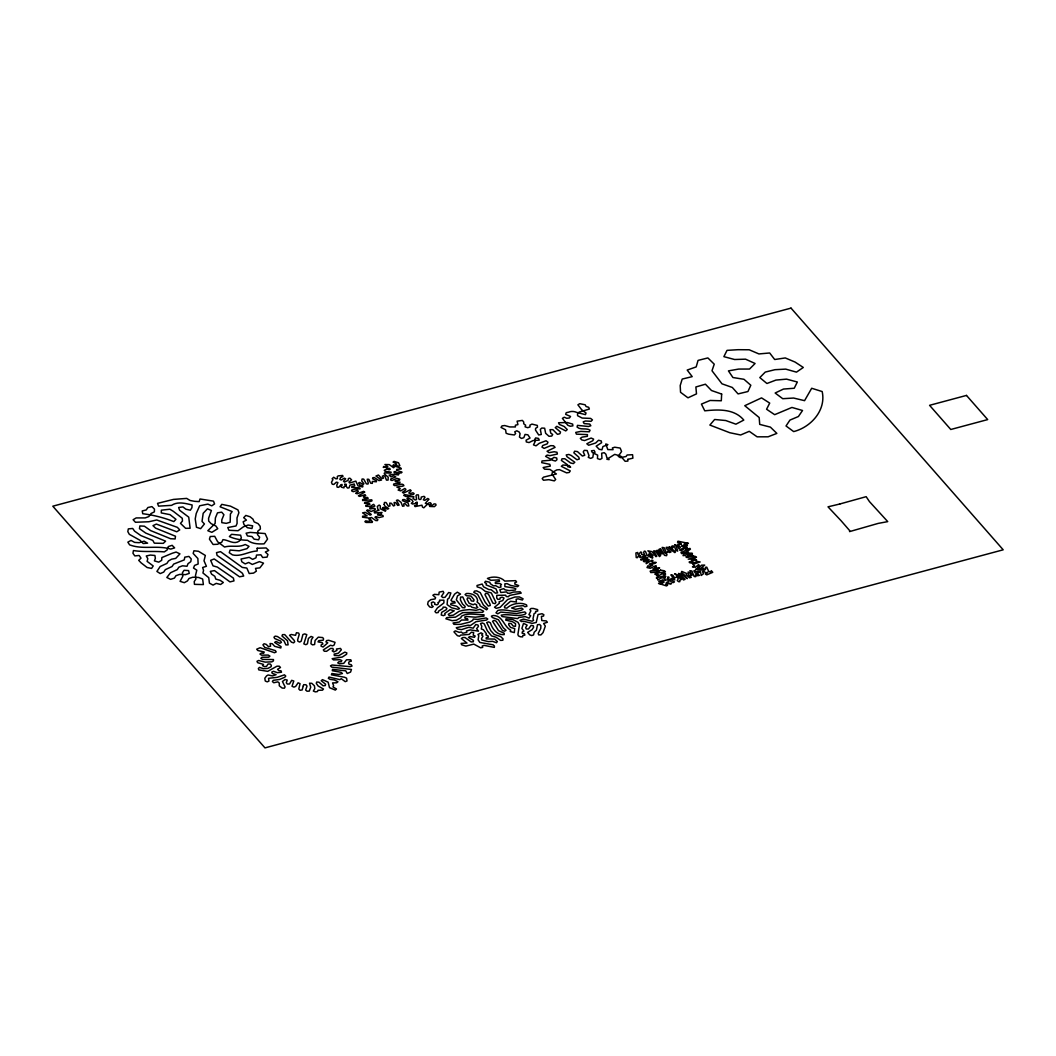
<?xml version="1.0" encoding="UTF-8"?>
<svg xmlns="http://www.w3.org/2000/svg" width="1056" height="1056" viewBox="0 0 1056 1056"><rect width="100%" height="100%" fill="white"/><g stroke="black" fill="none" stroke-linecap="round" stroke-linejoin="round"><path stroke-width="1.5" d="M839.837 504.002L827.996 506.827L841.157 520.819L849.697 530.653L849.565 531.604L878.222 523.393L887.74 521.624L869.458 501.6L866.158 496.676L839.546 504.068M438.266 602.501L438.253 603.887L436.867 604.864L434.663 604.362L434.861 603.002L433.224 601.907L431.442 602.62L431.719 605.378L433.237 606.514L431.825 607.477L429.647 606.91L427.614 604.322L428.208 601.63L430.901 599.636L435.112 598.937L435.587 597.63L432.854 595.241L434.399 594.356L438.834 594.713L439.164 592.112L443.111 591.32L443.837 592.693L441.434 596.363L442.886 597.551L445.038 597.287L448.642 592.535L450.872 592.957L449.024 598.171L447.586 599.122L447.084 604.586L451.598 607.781L457.789 609.312L459.571 608.599L456.72 606.25L450.674 604.718L451.057 603.385L455.149 602.936L454.582 601.55L452.324 601.498L450.965 600.283L454.595 594.119L457.327 592.178L460.548 594.079L457.499 595.861L456.324 599.848L462.462 607.622L464.732 607.781L465.142 606.448L462.502 603.992L460.416 599.874L460.548 597.128L462.739 596.944L465.92 603.728L468.468 606.21L470.633 605.986L471.834 607.253L476.15 608.243L477.814 607.451L476.533 606.21L476.652 604.837L474.804 603.874L473.246 604.758L469.168 603.293L467.042 599.188L467.61 597.894L469.867 598.211L471.385 600.93L473.642 601.207L474.078 599.887L471.016 596.046L466.501 595.756L465.076 594.568L466.356 593.525C471.306 593.089 476.929 595.03 477.642 600.692L477.074 601.986L479.873 604.362L479.952 605.748L486.605 609.787L487.582 608.626L483.424 605.048L477.536 594.224L473.788 592.363L474.487 591.109L476.639 590.858L480.282 592.64L485.179 602.184L488.294 606.052L490.248 605.51L490.063 604.124L484.955 594.634L485.628 593.38L487.898 593.683L488.875 595.003L492.862 603.134L495.053 603.662L495.937 602.461L491.33 592.957L485.1 591.254L481.153 588.139L477.167 586.872L477.008 585.486L482.183 584.034L483.516 586.793L488.862 589.591L491.132 589.697L495.462 593.182L497.574 592.838L496.003 588.839L486.116 584.905L486.38 583.559L484.678 582.503L485.47 581.275L489.865 582.278L490.288 583.664L493.482 585.869L495.66 585.671L499.105 587.572L501.046 587.004L500.412 585.631L501.481 584.496L499.726 583.48L495.383 583.466L495.343 582.08L499.488 581.275L499.198 579.889L490.855 580.285L487.436 578.437C492.69 576.167 500.57 576.589 504.781 581.09L515.645 580.655L516.595 581.988L514.84 582.727L514.84 584.1L518.734 585.631L517.493 586.7L510.787 585.473L507.052 583.638L504.874 583.849L504.874 586.608L513.691 587.968L515.777 588.68L515.381 590L509.137 590.634L505.032 589.842L503.659 588.641L499.818 589.789L500.834 592.495L506.642 591.875L507.566 593.208L509.837 593.274L513.572 592.046L520.172 591.809L521.228 593.116L509.362 595.478L508.556 596.693L506.286 596.561L505.613 595.188L496.769 595.333L496.769 598.092L497.812 599.399L499.963 599.122L500.174 597.775L502.102 597.181L504.042 598.066L502.735 600.56L499.039 601.854L499.382 603.253L494.512 607.253L496.201 608.309L500.148 607.332L507.593 599.557L514.998 597.01L519.42 596.93L523.076 598.805L522.324 600.046L518.153 598.818L516.12 599.267L516.424 601.999L510.576 601.286L504.53 606.421L504.57 607.807L506.827 608.177C511.672 603.478 520.714 601.867 526.548 604.903L526.904 606.289L524.885 606.764L523.261 605.669L516.727 606.236L511.606 607.966L515.46 609.325L521.624 608.058L523.116 609.22C515.381 614.315 506.048 608.111 497.812 610.46L495.99 612.823L497.732 613.84L500.755 612.097L516.582 613.51L524.858 611.899L526.007 613.193L524.924 614.315C517.123 617.206 508.886 613.417 501.191 615.186L502.049 616.546L517.717 618.605L518.8 617.483L525.215 616.612L529.069 618.156L530.653 615.701L528.937 614.658L530.864 610.87L529.874 609.536L531.062 608.467L533.32 608.454L537.61 609.629L537.715 611.028L535.63 611.398L535.696 612.784L534.085 613.628L532.976 618.922L533.584 620.308L532.105 621.232L523.472 619.093L519.988 620.374L521.374 621.575L523.472 621.218L532.171 623.37L536.237 622.472L538.032 614.526L542.071 613.721L543.853 614.724L543.523 616.057L541.424 616.4L541.781 620.545L546.308 620.941L547.364 622.248L543.616 623.489L545.332 626.116L543.035 632.65L540.923 634.92L538.666 634.854L538.19 633.468L540.751 628.439L540.896 625.693L539.603 624.452L537.478 624.756L536.435 630.128L534.151 632.306L533.584 634.907L531.722 635.554L529.663 634.814L527.644 632.372L532.066 629.68L533.636 627.224L533.333 625.825L531.089 625.39L528.515 628.993L526.258 628.993L525.637 627.607L527.129 625.139L523.525 623.37L521.875 628.478L523.934 631.105L522.258 631.897L522.179 633.27L524.41 633.706L524.872 635.092L522.826 635.527L522.588 636.887L520.318 636.755L518.404 635.857L517.902 634.471L519.407 625.073L518.074 622.354L512.807 619.555L506.022 618.816L505.771 620.176L512.186 621.562L515.539 623.608L515.486 626.314L513.216 626.076L511.13 623.502L508.86 623.396L508.688 624.756L510.523 627.409L514.734 628.558L514.312 632.623L510.22 631.488L510.721 630.181C503.686 626.525 502.933 615.516 493.258 615.516L491.396 616.163L492.32 617.496L498.472 619.766L503.316 627.871L506.048 630.3L504.53 631.198L502.445 630.485L496.109 621.218L494.116 620.387L492.545 621.258L498.498 630.63L504.161 633.23L504.214 634.616C496.967 635.25 492.32 629.033 490.42 622.829L488.558 621.878L486.71 622.525L490.802 630.722L494.287 634.511L500.584 636.557L503.065 638.88L502.841 640.24L500.65 640.411L495.884 637.124L491.594 635.95L487.318 630.749L484.268 623.885L482.381 622.961L480.493 623.568L481.813 626.3L481.312 628.98L483.371 629.732L486.354 633.64L485.945 634.96L487.964 635.765L488.413 637.151L486.341 637.547L486.143 638.906L494.736 639.091L497.35 641.56L496.439 642.748L492.637 641.335L488.268 641.599L481.8 639.989L481.51 638.59L482.962 636.2L481.668 634.946L482.79 633.838L481.021 632.821L477.972 634.458L478.764 635.818L478.13 639.857L479.846 642.444L493.073 644.794L494.406 646.021L494.34 647.394L484.084 645.374L482.222 646.008L482.698 647.394L480.638 647.803L473.827 644.107L465.868 646.087L461.67 644.78L461.116 643.394L467.003 643.078L461.34 638.497L462.805 637.56L465.049 637.534L471.148 641.929L473.339 641.758L473.431 640.385L468.455 637.388L469.999 636.504L474.434 637.296L475.2 636.055L473.233 635.197L473.656 632.557L471.412 632.214L469.128 634.418L460.64 635.131L459.571 636.253L457.406 635.659L453.948 631.858L455.321 630.868L459.202 632.359L461.327 632.042L462.713 633.257L466.818 632.399L466.422 631.013L470.29 629.891L478.5 631.184L476.599 628.676L478.447 626.393L477.998 624.994L475.768 624.558L473.18 628.162L468.772 627.264L461.485 629.64L457.433 628.98L456.232 627.713L468.191 625.178L470.448 625.522L475.979 621.694L486.526 620.044L487.793 619.001L486.103 617.945L477.761 619.384L473.233 619.04L472.771 620.347L469.63 622.09L460.561 624.373L453.935 624.347L453.05 623L459.241 622.024L461.578 620.004L467.966 620.083L467.438 618.697L465.168 618.42L464.746 617.034L466.686 616.48L475.306 617.206L483.912 616.163L484.044 614.79C476.546 614.948 468.046 612.282 461.287 616.308L460.984 617.641L456.416 620.215L452.14 620.677L445.856 618.79L446.754 617.602L455.44 617.166L462.766 612.586L482.618 612.348L483.608 611.186L479.873 609.312L476.032 610.315L469.418 609.589L462.95 610.276L459.07 611.345L453.367 615.16L449.222 615.674L448.272 614.341L454.212 610.804L450.054 609.655L444.748 613.51L445.144 614.896L443.388 615.635L441.236 615.014L441.698 612.308L446.292 609.695L446.873 608.401L445.421 607.226L443.15 607.134L442.794 608.48L438.53 611.173L438.227 612.52L436.115 612.85L434.953 611.569L437.369 607.979L443.89 602.936L443.903 600.191L439.507 600.164L439.705 601.564L438.266 602.501M660.554 570.148L658.178 572.075L650.813 572.563L650.153 571.19L650.998 570.808L658.508 570.517L653.479 570.068L652.846 568.907L658.456 568.867L659.63 567.917L655.367 567.93L654.548 567.389L656.304 566.795L656.014 565.62L650.272 568.286L647.024 567.56L647.909 565.765L649.651 566.755L652.806 565.066L649.242 564.736L649.915 563.561L654.298 563.587L656.225 562.452L652.318 562.228L651.856 561.554L652.964 560.512L651.935 560.142L646.246 563.706L646.127 562.426L649.255 559.812L647.632 559.324L644.318 561.818L643.408 561.317L644.345 560.142A8.765 5.28 7.3 0 1 646.259 558.598L647.843 557.766L646.021 557.37L642.668 559.812L640.675 559.865L645.784 555.918L645.15 555.284L640.385 557.687L639.21 556.802L640.451 555.746L638.708 555.311L637.362 557.674L636.227 557.555L635.897 552.961L637.732 552.46L637.89 554.255L638.986 554.136L640.609 552.011L641.665 552.341L641.48 554.321L642.51 554.69L644.49 554.242L643.632 552.407L644.318 551.14L645.427 551.364L647.156 555.377L652.384 558.136L652.859 557.555L649.994 556.222L648.569 554.242L649.519 553.938L652.542 556.09L653.083 555.522L647.882 550.81L651.961 551.628L655.948 556.657L656.792 556.274L653.545 550.928L655.248 550.876L659.459 556.565L660.62 555.601L656.74 550.427L658.442 550.387L660.396 553.78L662.178 553.951L659.063 549.318L660.541 548.658L664.541 555.364L666.587 555.694L666.956 554.374L664.712 552.684L662.165 547.417L664.198 547.734L666.323 552.46L667.458 552.526L667.709 551.179L669.623 552.539L671.062 551.932L666.481 548.711L666.178 547.351L667.286 547.285L674.85 552.592L675.431 552.05L674.256 550.77L668.976 546.863L672.566 547.945L673.16 547.404L671.708 546.229L673.279 545.912L674.731 547.087L675.906 550.4L677.675 551.1L676.342 546.388L674.692 544.645L677.516 545.688L679.048 548.896L680.394 547.298L677.78 544.144L681.41 544.434L680.75 543.14L677.543 542.243L678.018 541.2L688.42 543.352L684.552 543.418L684.314 544.078L687.469 544.962L687.166 545.609L683.892 545.068L681.582 546.137L686.743 546.718L687.245 547.879L683.866 547.391L679.774 550.202L681.305 550.783L684.512 548.42L686.242 549.252L689.951 548.434L690.426 549.107L689.185 550.11L685.859 550.295L680.935 552.684L681.978 553.74L687.852 551.245L688.261 551.918L684.671 553.318L683.034 555.654L685.7 555.35L686.07 554.017A19.694 11.854 7.3 0 1 688.802 553.001L692.432 553.41L687.535 554.677L687.878 555.364L692.036 554.704L693.026 555.694L686.651 556.42L685.925 556.895L686.664 557.476L694.769 556.208L696.485 557.172L688.195 559.139L695.336 559.02L696.63 560.142L691.337 560.327L693.383 562.175L690.136 561.752L689.146 562.003L689.555 562.676L692.868 563.376L696.96 561.449L700.154 561.95L692.815 564.419L694.65 565.844L692.446 566.874L695.455 567.244L698.478 564.683L699.257 565.25L697.712 567.679L698.834 567.904L701.554 565.171L704.695 565.105L701.078 567.983L703.982 568.273L703.864 568.946L696.485 568.537L695.653 569.448L704.286 570.253L705.566 569.29L705.659 567.23L706.768 567.164L708.589 571.164L710.332 572.141L711.308 570.649L712.747 572.326L706.768 574.873L705.355 574.081L707.863 572.286L705.487 572.84L704.642 571.771L702.478 571.626L703.547 573.672L701.224 575.48L700.432 571.428L697.475 571.402L699.336 572.22L698.333 573.078L694.637 570.53L693.845 570.953L695.218 572.946L699.468 575.388L697.686 575.758L696.208 574.688L695.323 575.045L696.049 576.418L695.112 576.734L694.082 576.378L691.878 570.979L689.819 570.702L692.063 575.296L690.558 575.665L689.832 572.92L688.129 571.969L688.354 575.216L691.258 577.368L689.436 577.843L686.123 574.794L686.704 573.514L681.754 571.402L681.239 572.708L683.8 574.279L687.284 578.662L681.45 574.24L678.506 573.448L685.12 579.348L683.522 579.942L679.087 575.612L674.639 573.659L681.252 579.48L679.76 580.404L679.84 581.658L678.731 581.711L677.279 580.615L678.203 578.86L677.464 577.513L676.698 576.946L674.705 577.975L672.738 575.071L670.85 574.873L674.824 579.929L671.431 578.411L670.494 579.229L674.48 581.935L672.962 582.701L671.154 581.75L668.765 579.242L668.976 577.21L667.92 576.866L667.128 579.401L668.923 581.302L666.283 582.635L671.339 583.744L666.112 583.744L665.663 584.351L667.59 585.156L666.547 585.948L658.522 583.387L662.442 583.73L662.746 583.097L658.825 581.447L660.304 580.589L664.105 582.173L662.072 579.902L665.966 580.338L664.33 578.53L665.24 577.566L661.043 578.015L657.848 580.048L657.373 578.279L656.304 577.975L662.482 576.246L665.834 576.391L663.34 574.556L665.504 574.345L665.438 573.659L662.257 573.606L658.033 576.22L656.357 575.546L658.284 574.979L657.98 574.292L654.812 574.16L655.948 573.197L665.438 571.903L664.435 570.794L660.554 570.148M384.173 504.438L385.057 506.326L388.727 508.504L387.631 509.137L383.42 507.355L382.417 508.042L385.849 510.352L385.361 511.249L380.266 508.715L380.305 505.864L379.157 505.072L377.322 506.405L377.916 509.375L379.064 510.167L374.18 511.962L374.616 512.952L382.008 512.464L380.094 515.262L377.48 514.958L378.035 514.074L379.632 514.378L383.011 515.552L383.183 516.556L378.985 517.598L376.068 516.608L374.959 517.242L377.85 519.658L377.428 520.568L375.817 520.582L371.474 517.506L370.115 517.942L369.032 518.932L369.428 519.935L372.451 521.466L372.2 522.416L366.036 522.456L364.888 521.664L365.614 520.832L368.782 521.44L370.999 519.829L368.795 518.034L362.538 517.189L362.63 516.212L367.132 515.896L362.578 512.86L365.191 512.332L370.22 515.17L371.303 514.51L366.63 510.563L367.58 509.837L371.21 511.487L374.84 509.942L375.461 509.084L374.286 508.306L369.97 508.966L369.666 507.976L374.867 506.088L373.692 504.359L372.464 504.913A5.702 3.432 7.3 0 1 368.848 506.458L365.825 506.299L365.785 505.309L369.996 504.28L369.098 503.395L364.478 503.276L364.822 502.339L370.801 501.362L372.016 500.808L371.738 499.818L362.657 500.531L362.604 499.541L368.227 498.274L367.316 497.389L364.241 497.772L363.436 496.848L365.706 495.62L365.072 494.67L359.819 496.412L358.433 495.779L364.782 492.109L363.568 491.357L357.179 493.772L355.674 493.297L358.38 491.238L357.364 490.38L353.377 491.66L351.886 491.159L351.635 490.156L354.275 489.232L360.162 488.783L359.396 487.859L351.754 487.436L351.912 486.46L354.75 485.879L354.196 483.978L350.011 485.087L349.021 487.846L347.49 488.057L344.612 484.163L346.262 484.334L346.17 485.338L343.886 486.882L344.005 487.872L341.312 487.172L340.718 484.942L341.999 484.44L342.052 485.43L340.098 485.707L338.765 487.331L337.141 487.172L336.772 485.219L337.907 482.539L336.336 482.17L333.854 484.453L332.244 484.229L331.452 482.288L332.93 479.648L332.125 478.738L333.696 477.259L335.927 478.817L337.458 478.606L337.234 476.639L338.158 475.9L342.632 475.464L342.989 476.454L340.6 477.563L339.834 479.384L341.22 480.018L344.362 478.157L345.695 478.817L343.477 481.206L344.494 482.064L348.005 480.44L348.44 478.526L349.879 478.17L351.595 479.82L348.955 482.064L349.602 483.014L355.832 481.114L358.01 485.905L362.644 486.974L362.921 486.024L359.977 484.955L358.499 483.08L359.608 482.447L363.106 484.493L363.924 483.714L361.733 480.916L362.102 478.988L363.726 479.134L366.366 483.872L367.99 484.044L368.267 483.094L367.211 479.226L368.834 479.305L370.709 483.239L372.332 483.371L372.293 481.444L376.385 481.774L376.411 480.797L372.583 478.711L372.781 477.748L374.312 477.55L378.998 480.599L381.506 480.058L375.949 476.032L378.391 475.028L379.368 475.886A9.438 5.676 7.3 0 0 382.166 478.5L383.552 478.117L382.312 476.203L383.566 475.675L384.978 476.282L386.456 480.124L388.054 480.097L388.225 477.167L384.226 473.84L384.49 472.89L390.839 473.114L391.195 472.177L385.031 471.253L384.265 470.316L388.054 468.402L389.651 468.362L390.232 469.326L389.004 469.867L385.268 466.91L383.671 466.488L383.262 467.438L387.842 466.673L384.912 464.521L389.308 464.614L393.611 467.755L396.713 464.02L393.056 462.106L394.007 461.38L398.508 462.752L399.868 465.683L398.574 466.171L393.518 464.772L392.872 465.63L400.739 467.98L401.333 468.943L396.766 469.339L396.541 470.303L402.072 472.19L401.214 472.956L394.548 472.903L393.914 471.953L395.234 471.491L398.851 474.052L398.35 474.949L393.518 474.329L389.096 475.108L390.958 476.824L393.492 475.82L395.762 476.916L390.746 478.975L390.588 479.939L392.04 480.506L396.95 478.394L399.775 479.213L399.511 480.163L395.102 480.784L395.551 481.774L400.013 482.13L399.815 483.094L393.822 483.938L393.545 484.889L394.772 485.628L401.914 484.163L403.392 484.691L403.88 485.681L402.6 486.182L396.818 487.027L400.29 488.77L398.138 490.076L400.673 490.895L404.818 488.466L405.874 489.311L405.372 490.208L402.442 492.334L403.537 493.139L410.216 489.773L411.167 490.657L408.804 492.994L410.216 493.601L412.936 492.769L414.097 493.548L413.516 494.419L409.174 495.37L404.554 494.617L403.696 495.383L406.204 496.597L413.926 496.716L413.015 498.432L415.259 500.029L416.552 499.541L415.998 495.607L416.803 494.815L418.427 494.934L418.651 498.868L419.918 499.594L421.093 499L421.265 497.059L424.09 496.346L425 497.244L423.324 499.818L424.802 500.333L427.799 498.472L428.974 499.25L425.317 503.329L430.624 505.138L432.234 505.388L434.056 503.897L435.679 504.055L436.062 505.045L434.452 506.629L429.713 506.444L429.422 505.454L431.191 503.646L430.373 502.735L428.815 502.907L423.799 507.804L422.479 507.118L421.951 505.19L415.14 506.59L414.493 505.626L417.292 504.874L415.892 502.709L416.975 502.049L417.318 503.039L412.566 504.042L411.325 503.303L413.107 501.811L411.932 499.884L407.92 497.996L406.956 498.709L409.847 501.164L408.368 501.455L404.276 499.528L402.706 499.646L402.455 500.597L408.091 502.999L408.857 505.916L407.26 505.982L404.87 503.408L403.709 504.002L404.092 505.982L402.587 506.233L401.069 502.352L397.822 499.95L396.462 500.372L399.128 505.058L397.703 505.415L395.723 502.63L394.112 502.498L394.706 505.428L393.452 505.943L391.38 503.29L389.756 503.092L389.954 505.982L388.489 506.273L386.047 502.511L384.437 502.498L384.173 504.438M627.871 459.347L627.871 461.076L625.126 461.3L620.717 456.126L614.737 454.37L606.896 459.281L609.114 459.598L606.857 457.697L605.906 454.225L604.243 452.694L601.669 453.209L601.946 458.383L600.032 459.492L597.458 458.568L597.643 455.149L592.363 452.536L591.413 450.793L594.145 450.463L595.03 452.206L593.366 454.04L592.812 457.42L590.687 458.396L588.245 457.314L589.024 455.717L587.149 450.542L584.311 450.344L583.229 451.849L584.76 455.281L582.397 456.047L577.434 451.572L574.609 451.216L573.844 452.813L578.82 457.235L579.308 458.977L576.972 459.769L571.309 455.519L568.854 454.463L566.24 454.925L566.914 456.654L574.807 462.238L573.329 463.597L570.57 462.977L564.828 458.753L562.016 458.792L561.383 460.416L567.125 464.521L567.798 466.752L570.61 467.201L569.237 465.577L562.927 465.023L561.317 466.303L570.266 470.91L569.237 472.441L566.597 472.864L559.508 469.643L556.776 469.894L552.394 472.388L551.984 474.065L555.68 479.477L554.347 480.889L548.856 479.662L543.457 480.256L542.216 478.606L543.497 477.167L556.393 473.959L549.965 469.445L544.553 469.154L543.127 467.544L550.308 466.079L549.806 464.336L541.728 462.66L542.018 460.97L550.163 460.271L553.938 457.38L556.71 457.987L556.974 459.73L555.416 461.036L552.71 460.284L545.596 456.364L547.166 455.057L549.925 455.69L557.37 454.014L557 452.272L554.215 451.744L549.014 452.654L547.048 451.242L555.073 447.361L553.542 445.777L550.717 445.645L544.144 448.391L541.966 447.11L542.731 445.513L547.272 443.81L547.958 442.2L546.044 440.761L539.26 443.309L536.026 445.843L533.478 444.88L535.088 441.698L534.692 439.481L535.656 437.936L538.468 438.398L539.273 440.114L533.082 440.563L529.069 442.556L526.31 441.936L526.099 440.207L530.046 438.042L527.894 434.808L525.056 434.425L523.829 437.686L521.44 438.438L519.46 437.039L520.067 433.673L519.116 431.97L516.793 430.782L514.747 431.812L515.605 433.528L514.351 434.966L508.702 434.188L506.114 433.264L505.6 429.818L501.019 427.416L502.022 425.885L504.715 425.542L509.771 426.954L515.394 426.941L515.381 425.212L517.915 424.644L517.123 421.159L522.403 420.407L523.736 422.044L523.684 423.76L525.624 425.185L525.096 426.835L527.736 427.693L530.046 426.888L529.927 425.146L531.947 424.103L537.332 425.423L537.491 427.165L535.63 428.314L535.471 430.016L538.705 434.966L541.306 434.491L540.316 429.37L541.82 428.036L544.658 428.221L545.635 433.277L549.001 436.286L551.747 436.075L552.684 434.518L550.757 433.092L550.018 429.673L552.829 429.647L557.476 434.346L559.957 433.699L560.512 432.049L555.258 427.627L556.842 426.334L565.765 430.927L567.257 429.581L564.221 426.505L559.39 424.459L558.532 422.743L567.296 422.532L572.642 424.103L572.893 425.845L570.253 426.254L567.758 425.238L562.399 418.348L564.3 417.212L566.729 418.295L569.435 417.978L570.557 416.473L565.66 414.348L566.201 412.698L568.748 412.144A6.508 3.92 7.3 0 1 576.695 412.421L585.446 414.638L586.027 413.002L581.698 409.728L577.896 404.818L579.77 403.682L585.156 404.791L586.067 406.507L588.733 407.312L589.354 409.042L579.124 412.117L577.526 413.965L577.579 415.694L582.199 418.057L590.608 418.414L592.442 419.879L591.109 421.291L585.46 421.001L583.216 421.872L584.113 423.575L589.763 424.076L590.832 425.766L588.43 426.492L577.474 425.383L577.091 427.073C580.681 430.412 586.146 427.588 590.053 430.188L589.288 431.798L580.84 431.389L575.718 432.419L576.418 434.148L587.453 434.623L587.374 436.339L582.08 437.131L580.325 438.346L581.803 439.93L584.562 440.55L591.202 438.055L593.617 439.151L592.772 440.735L586.819 443.784L588.641 445.249L595.69 442.979L598.554 440.246L601.26 440.972L601.59 442.715L596.165 446.173L599.161 449.288L601.96 449.803L602.936 446.543L607.886 444.655L605.814 443.982L607.807 449.592L613.087 449.684L612.361 447.955L614.737 447.216L620.176 448.074L621.575 451.506L618.235 456.337L620.374 457.644L626.063 456.496L627.145 454.991L632.57 454.714L632.9 458.159L627.871 459.347M257.189 548.249L257.176 551.008C248.82 551.245 241.124 556.987 232.505 554.888L229.271 552.697L230.102 550.057L239.171 550.81L246.985 548.645L249.018 546.348L245.243 544.5C238.524 547.853 231.304 545.002 224.545 547.034L217.655 541.781L214.711 536.316L210.263 536.514L209.431 539.154L213.088 544.487L217.523 544.276L221.76 542.19L222.974 539.629C228.545 539.986 233.772 544.909 239.276 541.121L241.362 537.992L240.623 535.207L231.581 534.323L229.39 536.567C234.947 539.128 241.362 540.17 247.5 540.276C252.067 543.906 258.509 544.157 264.119 543.84L267.564 539.062L265.122 533.557L250.246 532.396L246.101 533.188L247.434 535.933L251.962 536.54L254.1 539.154L258.614 539.814L259.67 537.214L257.519 534.613L257.836 531.102L260.383 529.03L260.159 526.258L258.06 523.631L254.166 521.888L252.952 519.13L250.074 516.767L245.837 515.434L243.698 517.691L246.431 520.12L243.17 521.77L243.989 524.555L247.408 527.71L251.962 528.528L252.648 525.809L248.068 525.056L243.421 526.812L238.036 530.732L228.967 530.284L227.779 527.525L236.003 525.98L237.098 523.38L237.006 517.902L238.907 512.675L237.956 509.89L230.498 506.167L221.786 504.359L220.084 506.774L232.148 511.579L230.406 513.995L230.168 522.218L226.301 523.354L221.8 522.654L221.8 519.895L223.912 514.734L221.694 512.147L217.483 512.833L215.371 517.994L215.12 523.499L207.821 530.732L211.847 532.33L217.747 528.686L215.886 526.02L211.081 523.631L208.705 521.083L208.573 518.311L211.398 510.484L207.438 508.82L203.188 513.295L202.039 521.413L204.428 523.961L200.64 528.647L196.456 527.248L195.228 518.918L196.218 513.52L199.663 505.798L207.874 504.108L211.754 505.85L214.566 503.91L213.497 501.138L200.033 498.986L199.135 501.626L194.594 501.323L190.12 500.491L186.674 498.406L173.488 499.409L157.542 503.356L158.558 506.128L171.574 505.362C177.764 501.178 185.447 503.422 192.113 504.979L191.915 507.725L190.357 510.193L185.922 509.216L182.912 506.906L178.636 507.487L179.612 510.259L188.734 517.15L190.12 528.251L185.632 528.33L180.484 523.367L182.464 521.044L182.266 518.272L173.303 511.302L169.858 509.23L161.357 510.167L161.278 512.926L170.003 514.655L175.943 519.314L173.818 521.585C163.667 517.612 153.41 515.051 142.732 513.731L142.23 510.946L146.23 509.956L147.88 507.527L151.945 506.616L154.466 509.111L154.374 511.87L151.074 513.493L148.843 516.582L145.174 517.915L136.198 517.928L133.122 519.71L135.458 522.271L148.751 521.756L156.75 519.974L177.395 527.366L179.744 529.914L176.774 531.775L156.367 524.08L152.975 525.637L155.536 528.119L175.481 536.237L175.111 538.956L170.57 538.718L150.638 530.6L144.382 526.192L139.854 525.941L139.471 528.66L145.728 533.069L165.62 541.16L163.31 543.352L154.334 543.167L152.816 540.434L140.818 535.55L134.548 531.128L132.686 528.449L128.33 528.898L127.816 531.59L129.32 534.323L140.026 540.302L143.194 543.523L147.589 543.167L144.052 541.147L139.181 542.692L134.64 542.401L131.023 540.434L127.855 542.15L129.598 544.843C142.718 549.925 157.238 544.988 170.742 549.08L174.649 547.892L172.128 545.332L168.287 546.572L167.138 549.965L164.314 551.892C153.952 550.902 143.682 552.248 133.452 550.546L132.95 553.252L134.798 555.918L139.154 555.469L140.989 558.149L138.719 560.353L141.148 562.888L147.127 567.521L151.589 568.405L153.212 565.963L147.114 561.37L147.8 558.703L146.282 555.971L150.348 555.06L154.889 555.482L155.364 558.268L154.414 560.894L158.704 562.148L161.687 560.314L161.872 557.568L172.286 553.238L176.114 552.05L179.942 553.859L175.718 558.4L171.574 559.192L168.498 560.974L166.874 563.429L160.156 566.531L156.908 571.428L160.235 573.58L163.72 572.088L165.343 569.646L172.049 566.531L173.686 564.089L184.285 559.878L184.76 557.172L188.918 556.406L191.242 558.954L190.78 561.673L188.047 563.653L187.018 566.254L182.477 565.805L178.86 567.191L177.236 569.633L170.518 572.748L166.835 577.487L170.597 579.348L174.385 578.12L175.982 575.665L179.705 574.398L185.513 574.649L189.248 573.382L188.588 570.596L184.048 570.293L182.424 572.748L182.794 576.299L180.074 581.341L184.312 582.688L187.427 580.932L189.024 578.477L192.76 577.223L198.568 577.46L202.646 579.018L203.372 584.575L194.449 584.351L194.225 581.566L195.862 579.124L195.479 575.56L196.786 570.2L193.512 568.022L194.568 565.422L198.145 564.01L197.868 558.518L193.156 553.423L193.948 550.77L198.488 551.285L205.326 555.443L204.019 560.802L206.408 566.293L202.62 567.508L203.557 570.28L202.937 572.972L208.732 577.658L209.431 583.163L213.074 585.116L216.216 583.374L220.598 584.47L223.344 582.49L220.11 580.298L215.78 579.097L214.83 576.325L211.583 574.121L210.302 571.375L214.46 570.596L229.97 581.896L233.97 580.906L233.429 578.12L217.338 567.072L213.022 565.858L210.646 560.366L214.21 558.941L239.54 576.8L243.698 576.022L242.418 573.276L239.435 570.94L217.087 555.416L216.493 552.631L220.506 551.654L242.326 567.428L246.84 568.062L249.203 573.527L253.559 573.104L256.344 571.151L255.526 568.366L259.842 567.877L263.512 563.152L259.406 561.634L252.292 564.458L248.728 562.452L245.203 563.904L241.824 561.792L241.072 559.007L249.176 557.317L252.648 559.376L255.988 557.779L256.502 555.073L260.924 554.809L262.654 557.502L267.036 557.132L267.947 554.492L265.346 552.011L268.712 550.44L266.112 547.958L257.189 548.249M303.257 685.991L302.174 689.938L300.062 690.268L298.795 689.014L300.049 683.668L298.096 682.81L295.68 686.387L293.951 687.139L292.024 686.255L293.792 681.014L291.68 680.341L289.516 684.011L287.272 684.024L286.282 682.704L287.219 680.077L285.054 679.496L282.454 681.516L285.08 686.902L284.434 688.182L282.176 688.063L279.286 685.793L279.272 683.034L277.807 681.859L273.755 682.757L272.408 681.542L273.24 680.315L279.602 679.457L284.764 677.252L285.754 676.078L284.46 674.837L277.147 677.358L268.541 678.308L268.95 681.08L267.234 681.846L265.254 681.014L264.818 678.256L266.6 675.866L268.145 674.982L272.527 675.932L276.078 674.665L272.263 673.438L271.814 672.052L273.557 671.312L277.438 672.698L281.516 672.21L281.015 670.824L278.744 670.573L277.57 669.293L280.487 667.458L279.246 666.204L276.989 666.191L267.736 671.352L258.826 669.9L258.364 668.514L259.472 667.392L263.525 668.699L267.92 668.408L271.102 666.706L271.339 665.359L270.283 664.039L268.013 663.986L266.521 666.402L264.304 666.56L262.495 665.584L263.512 664.435L257.611 662.666L257.004 661.28L258.694 660.502L265.254 662.125L271.907 661.835L273.412 660.924L273.478 659.551L262.535 659.38L260.858 658.31L262.06 657.241L268.699 657.188L269.914 656.119L268.198 655.076L261.532 655.156L259.948 654.034L261.347 653.07L263.617 653.281L264.224 652.001L257.822 650.496L256.7 649.202L260.172 647.711L274.52 652.74L276.197 651.948L275.326 650.602L264.739 647.42L262.944 644.846L264.092 643.751L266.231 644.384L268.58 646.721L270.56 646.193L270.059 643.526L272.329 643.751L274.639 646.312L280.817 648.001L281.054 646.642L274.626 642.404L276.052 641.441L279.84 643.276L281.411 642.404L280.592 641.045L274.718 638.55L273.966 637.19L275.18 636.121L277.424 636.53L283.972 640.82L285.886 644.899L288.116 644.86L287.483 640.741L281.992 635.976L282.493 634.669L284.724 634.59L291.482 642.193L293.608 642.866L294.69 641.744L294.162 640.358L289.542 635.263L291.258 634.498L295.548 635.316L296.432 632.729L298.69 633.072L299.231 634.458L297.66 639.751L297.792 641.137L299.64 642.088L301.184 641.203L302.9 634.55L304.748 633.904L306.794 634.669L303.838 643.87L305.844 644.688L307.415 643.817L308.418 638.431L311.018 636.425L313.038 637.23L311.414 639.659L310.926 643.751L312.51 644.86L314.609 644.516L315.097 640.451L318.318 637.164L322.727 637.573L323.611 638.92L323.136 640.226L318.78 640.649L318.001 641.876L322.199 642.655L322.912 644.028L321.209 644.794L321.077 646.166L323.03 647.024L327.782 642.814L325.934 641.863L326.581 640.596L328.72 640.292L335.029 642.325L334.198 644.952L332.64 645.836L330.475 645.242L323.321 649.915L324.271 651.235L326.542 651.301L330.62 648.424L332.878 648.45L333.485 649.823L332.191 650.852L333.815 651.961L336.93 650.404L336.442 649.018L340.494 648.437L341.352 649.783L339.346 652.106L338.276 653.228L334.171 654.073L334.303 655.459L338.778 655.657L344.81 652.133L346.843 652.912L346.579 654.258L342.316 657.017L332.152 658.68L333.485 659.908L339.86 659.723L341.854 660.541L341.114 661.795L338.857 661.769L337.735 662.878L339.544 663.854L343.768 663.34L346.526 659.776L350.764 659.776L351.358 661.162L349.312 661.584L348.586 662.825L349.021 664.224L351.239 664.699L352.044 666.046L350.17 666.679L332.099 665.016L330.475 665.834L331.69 667.102L351.437 669.464L350.579 672.078L347.186 673.504L345.787 670.837L332.534 669.359L332.297 670.718L341.048 672.302L342.421 673.517L338.58 674.454L331.874 673.504L331.386 674.81L344.626 677.279L346.579 678.15L347.015 680.935L345.246 681.661L341.286 678.704L339.808 679.628L329.023 677.054L328.337 678.322L330.092 679.338L334.369 679.945L337.973 681.793L336.64 682.796L332.561 682.915L333.617 685.674L332.983 686.954L336.481 689L335.306 690.083L329.498 687.667L328.139 682.163L322.489 679.655L321.222 680.698L325.578 684.209L325.261 685.555L323.096 685.806L318.965 682.189L316.694 682.031L316.285 683.364L318.16 686.03L323.506 689.027L322.476 690.175L318.001 690.281L317.46 691.574L315.335 691.878L313.342 691.046L314.833 688.565L314.398 685.78L311.797 683.311L309.527 683.206L310.715 687.218L309.263 691.112L307.045 691.231L305.659 690.017L307.019 686.07L305.976 684.763L303.706 684.671L303.257 685.991M721.657 394.06L721.301 400.765L710.094 400.462L701.422 404.105L704.774 410.824C718.252 409.424 734.224 408.58 743.794 420.077L735.9 424.182L725.749 420.526L714.635 419.496L709.87 425.066L729.788 432.722L740.639 434.98L749.258 431.323L757.112 436.828L768.082 436.814L776.86 433.396L770.405 427.126L759.713 424.393L759.185 417.542L744.757 405.702L761.548 397.888L769.705 403.102L766.577 409.24L774.668 414.678L791.921 407.444L802.534 410.494L798.415 416.513L789.941 420.09L786.02 425.977L793.676 431.587C811.008 427.178 826.32 410.177 822.175 391.552L811.694 388.265L804.566 400.66L793.597 398.046L782.734 398.693L775.144 393.017L783.473 389.057L794.231 388.252L797.333 382.008L786.509 379.13L775.936 380.081L766.933 383.5L759.818 377.599L765.257 372.082L774.959 369.692L785.743 369.125L796.475 372.134L803.299 367.462L795.062 362.063L785.268 357.944L774.682 359.515L769.679 352.981L758.921 353.932L749.192 349.774L737.986 349.694L727.016 350.368L723.888 356.651L734.593 359.515L745.549 359.172L755.08 363.488L749.536 369.046L738.712 369.072L728.429 370.88L732.917 377.52L743.965 379.289L750.816 385.255L747.938 391.525L738.052 393.914L732.31 387.46L721.987 383.816L711.995 370.748L714.239 364.188L707.89 357.931L698.056 360.4L696.194 366.907L687.192 370.062L692.208 376.636L682.202 379.064L680.209 385.546L680.539 392.291L687.971 397.822L696.498 393.875L695.878 386.971L705.421 384.212L711.506 390.522L721.657 394.06M791.023 308.114L52.8 506.194L264.977 747.886L1003.2 549.806L791.023 308.114M966.478 395.419L929.57 405.319L950.783 429.488L987.69 419.588L966.478 395.419"/></g></svg>
